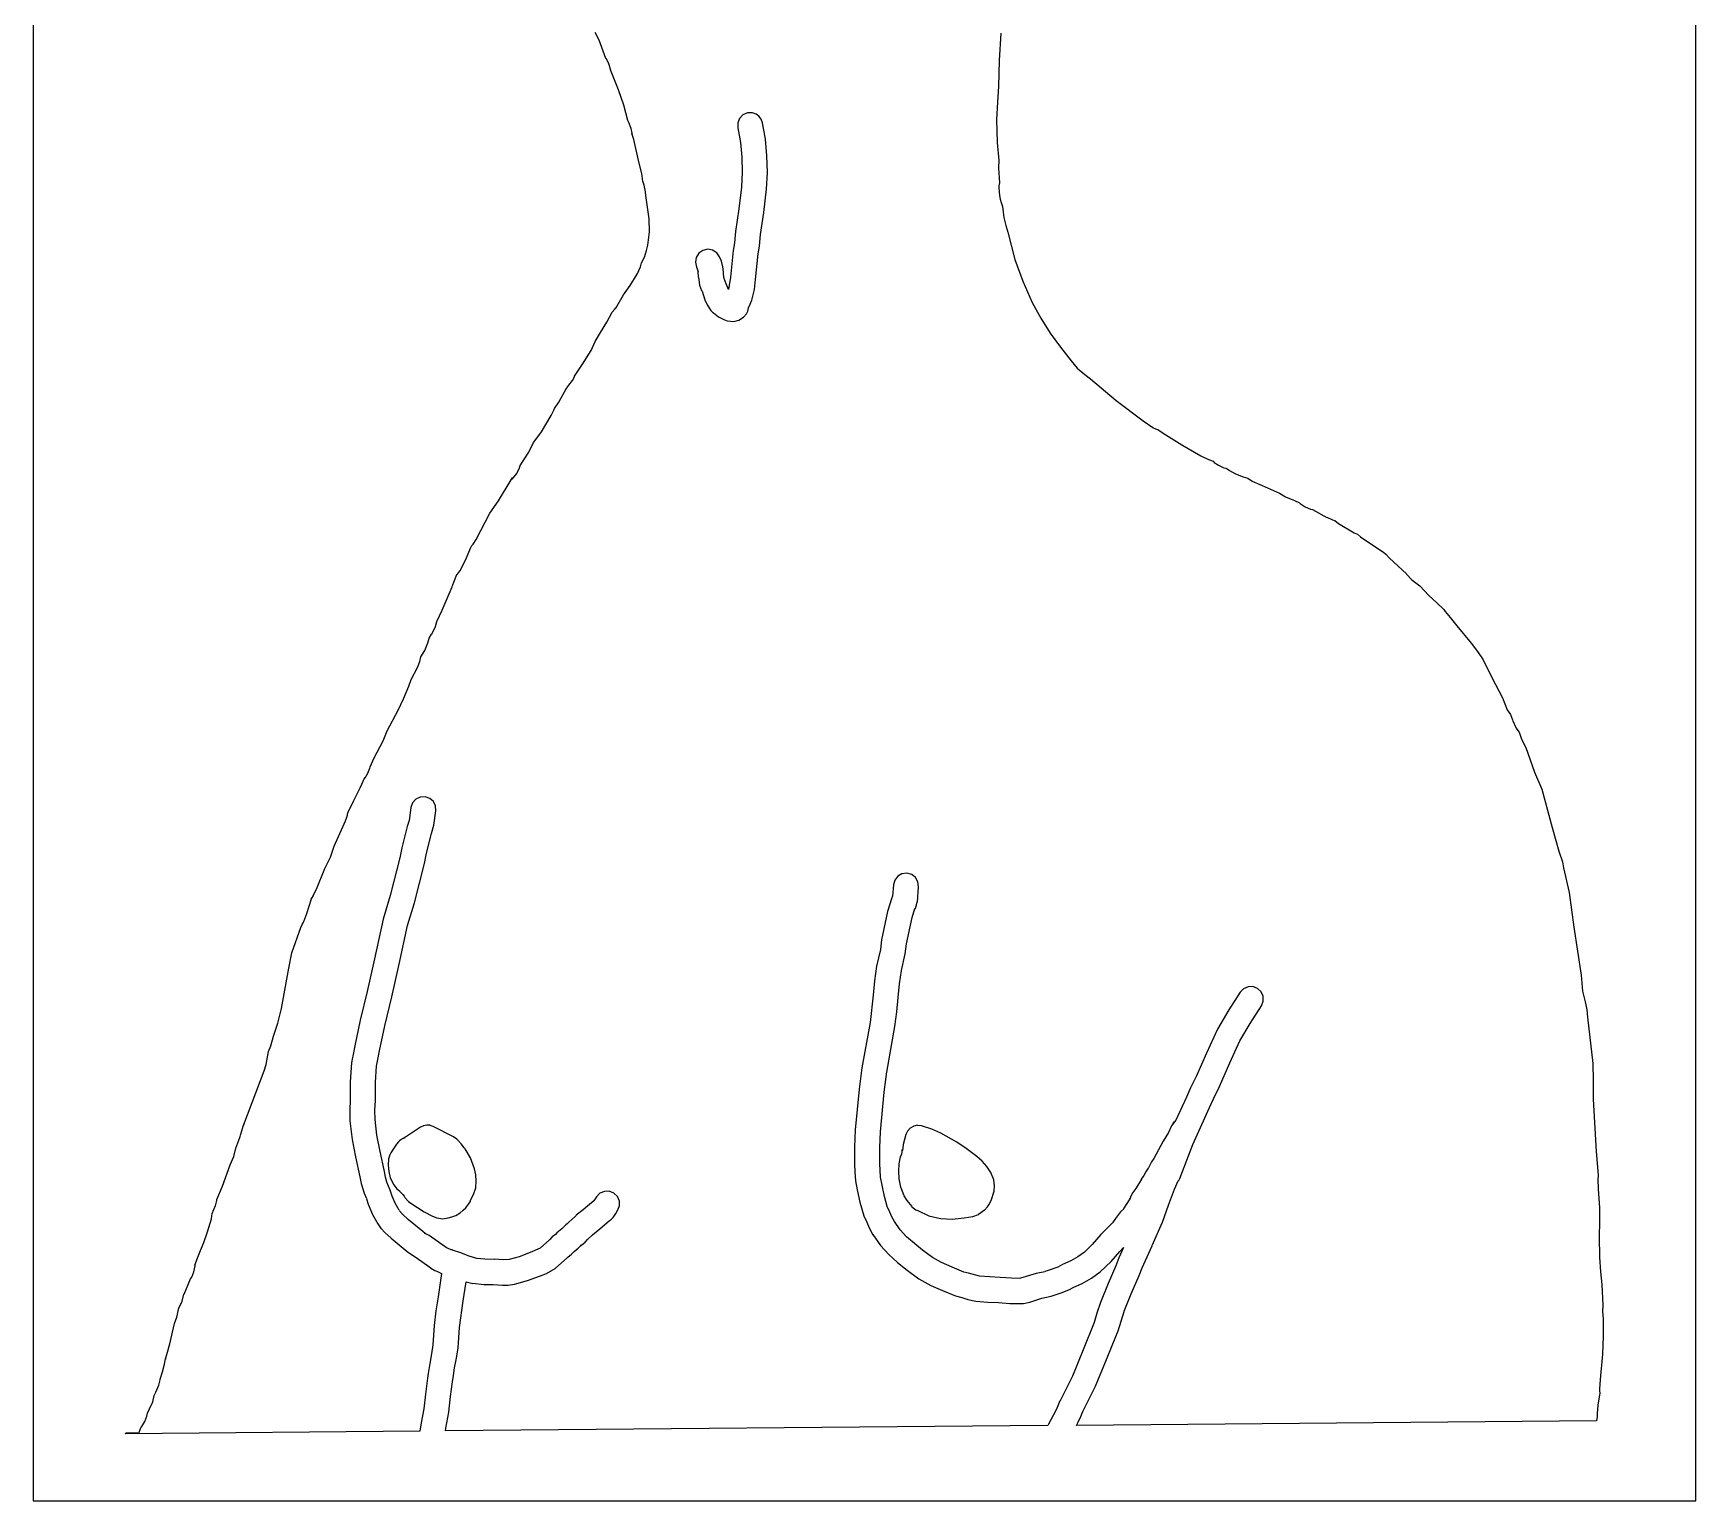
# Model space of a CAD drawing. Extents: x -1 to 318, y 295 to 2998.
# Drawn here: x 2 to 318, y 1969.5 to 2248.4 of the extents above; entities that cross this region are included whole.
import ezdxf

# ---------------------------------------------------------------- set-up
doc = ezdxf.new("R2010")
doc.units = 0

msp = doc.modelspace()

# ---------------------------------------------------------------- linework, layer by layer
at = {"layer": 'Layer 1'}
for p, q in [((1.99988, 2525.49), (1.99988, 1969.49)), ((317.999, 2056.98), (317.999, 2455.49)), ((109.55, 2247.06), (108.788001, 2248.54166)), ((110.823, 2243.6), (109.55036, 2247.06075)), ((185.901, 2248.39), (185.580855, 2243.24121)), ((110.82, 2243.67), (110.822646, 2243.603854)), ((110.942, 2243.53), (110.820292, 2243.670229)), ((111.426, 2242.57), (110.941813, 2243.525145)), ((111.738, 2241.55), (111.425792, 2242.57394)), ((111.704, 2241.42), (111.746333, 2241.369729)), ((113.268, 2237.65), (111.70431, 2241.42031)), ((111.746, 2241.37), (111.738063, 2241.555208)), ((185.581, 2243.24), (185.477813, 2238.24996)), ((114.228, 2234.72), (113.267564, 2237.64629)), ((185.478, 2238.25), (185.279563, 2235.30784)), ((115.006, 2231.82), (114.228126, 2234.71454)), ((185.279, 2235.31), (185.114959, 2232.02123)), ((115.212, 2231.44), (115.005625, 2231.821)), ((115.625, 2230.29), (115.212251, 2231.44358)), ((135.913, 2231.34), (135.923583, 2230.387501)), ((136.257, 2232.2), (135.913042, 2231.345397)), ((136.895, 2232.86), (136.257355, 2232.198542)), ((137.771, 2233.24), (136.89523, 2232.859)), ((138.236, 2233.29), (137.770334, 2233.237083)), ((138.236, 2233.29), (138.236, 2233.29)), ((138.707, 2233.25), (138.236042, 2233.292333)), ((139.379, 2233.02), (138.706959, 2233.250187)), ((138.707, 2233.25), (138.707, 2233.25)), ((139.943, 2232.61), (139.379438, 2233.017458)), ((140.369, 2232.06), (139.943021, 2232.612978)), ((140.618, 2231.39), (140.369292, 2232.056749)), ((141.163, 2228.26), (140.617959, 2231.39531)), ((185.115, 2232.02), (185.212896, 2227.6438)), ((115.837, 2229.39), (115.625334, 2230.294874)), ((116.167, 2228.22), (115.793938, 2229.31802)), ((115.794, 2229.31), (115.833687, 2229.238563)), ((115.834, 2229.24), (115.836646, 2229.382875)), ((117.112, 2223.96), (116.167439, 2228.21185)), ((135.924, 2230.39), (136.405541, 2227.61982)), ((141.467, 2225.1), (141.16273, 2228.25912)), ((136.405, 2227.62), (136.674875, 2224.81542)), ((136.675, 2224.81), (136.7385, 2221.9869)), ((141.538, 2221.93), (141.466563, 2225.09706)), ((185.213, 2227.65), (185.525208, 2224.18925)), ((117.697, 2221.74), (117.112272, 2223.95985)), ((117.89, 2220.24), (117.696854, 2221.74019)), ((136.739, 2221.99), (136.606708, 2219.16161)), ((141.39, 2218.77), (141.538166, 2221.92912)), ((185.48, 2222.9), (185.477354, 2222.725375)), ((185.478, 2222.73), (185.679083, 2219.99157)), ((185.525, 2224.19), (185.480021, 2222.90413)), ((118.136, 2219.5), (117.889938, 2220.24877)), ((118.382, 2218.23), (118.135938, 2219.49471)), ((136.606, 2219.16), (136.090063, 2215.05103)), ((140.845, 2214.34), (141.390041, 2218.77177)), ((185.538, 2219.01), (185.672937, 2217.5495)), ((185.549, 2219.39), (185.538417, 2219.011646)), ((185.679, 2219.99), (185.549354, 2219.392042)), ((118.43, 2217.54), (118.382375, 2218.230562)), ((119.081, 2213.12), (118.430126, 2217.53854)), ((185.673, 2217.55), (185.815875, 2216.862084)), ((185.816, 2216.86), (185.982687, 2216.248813)), ((185.983, 2216.25), (186.147041, 2215.630876)), ((186.147, 2215.63), (186.202562, 2215.442146)), ((186.203, 2215.44), (186.359104, 2214.36844)), ((119.144, 2210.66), (119.0805, 2213.12062)), ((136.091, 2215.05), (135.479813, 2210.71348)), ((140.244, 2210.16), (140.844603, 2214.34306)), ((186.359, 2214.37), (186.467479, 2213.35665)), ((186.467, 2213.36), (186.832125, 2211.85717)), ((118.811, 2208.13), (119.144375, 2210.66206)), ((135.479, 2210.72), (135.275271, 2208.54777)), ((140.038, 2207.95), (140.244375, 2210.15398)), ((186.832, 2211.86), (187.244749, 2210.56354)), ((187.245, 2210.56), (187.848249, 2208.11525)), ((117.594, 2204.75), (118.154916, 2205.81098)), ((118.154, 2205.81), (118.564104, 2207.07735)), ((118.565, 2207.08), (118.811062, 2208.13304)), ((128.031, 2205.8), (127.869604, 2204.895126)), ((128.518, 2206.58), (128.031167, 2205.79948)), ((129.296, 2207.13), (128.518126, 2206.579667)), ((130.227, 2207.34), (129.295668, 2207.130979)), ((131.132, 2207.17), (130.227126, 2207.331396)), ((131.913, 2206.68), (131.13248, 2207.169479)), ((132.463, 2205.91), (131.912667, 2206.685228)), ((132.804, 2205.08), (132.462688, 2205.908145)), ((135.027, 2207.08), (134.516355, 2202.01588)), ((135.276, 2208.54), (135.027292, 2207.0795)), ((139.297, 2201.59), (139.786479, 2206.46626)), ((139.787, 2206.46), (140.038354, 2207.94696)), ((187.848, 2208.12), (188.599416, 2205.41861)), ((115.461, 2200.48), (116.79714, 2202.59137)), ((116.797, 2202.59), (117.397603, 2204.01346)), ((117.398, 2204.02), (117.593791, 2204.750249)), ((127.87, 2204.89), (128.079021, 2203.958668)), ((128.079, 2203.96), (128.393854, 2203.081584)), ((128.349, 2203.01), (128.407208, 2202.136876)), ((128.365, 2203.14), (128.349125, 2203.002417)), ((128.394, 2203.08), (128.364896, 2203.1435)), ((133.103, 2204), (132.804021, 2205.07685)), ((133.217, 2203.04), (133.103229, 2204.000436)), ((133.188, 2202.68), (133.217104, 2203.042479)), ((133.289, 2202.11), (133.188458, 2202.678853)), ((188.6, 2205.41), (190.11077, 2201.27192)), ((114.202, 2198.67), (115.46142, 2200.47975)), ((128.407, 2202.13), (128.494312, 2201.582313)), ((128.494, 2201.59), (128.639521, 2200.53167)), ((128.64, 2200.53), (129.00777, 2199.51929)), ((129.008, 2199.52), (129.135, 2199.369188)), ((129.135, 2199.37), (129.624479, 2197.75075)), ((133.334, 2201.75), (133.289021, 2202.112479)), ((133.725, 2200.77), (133.333417, 2201.754249)), ((134.141, 2199.69), (133.725605, 2200.76156)), ((134.516, 2202.02), (134.140292, 2199.69432)), ((138.572, 2197.66), (139.064124, 2199.69729)), ((139.064, 2199.69), (139.296833, 2201.58441)), ((190.11, 2201.28), (191.89858, 2197.23188)), ((112.717, 2196.17), (114.20131, 2198.67031)), ((129.624, 2197.75), (130.084374, 2196.74988)), ((130.085, 2196.75), (130.815249, 2195.68902)), ((137.824, 2195.55), (137.980104, 2196.214103)), ((137.98, 2196.21), (138.239291, 2196.89527)), ((138.239, 2196.9), (138.572375, 2197.656707)), ((191.899, 2197.23), (193.49708, 2194.24286)), ((109.81, 2191.53), (111.04031, 2193.50379)), ((111.04, 2193.5), (112.04806, 2195.37325)), ((112.048, 2195.37), (112.521604, 2195.922978)), ((112.521, 2195.93), (112.716791, 2196.176062)), ((130.815, 2195.69), (131.127208, 2195.3725)), ((131.127, 2195.37), (131.277812, 2195.245646)), ((131.278, 2195.24), (131.590208, 2194.988646)), ((131.59, 2194.99), (132.27527, 2194.487292)), ((132.275, 2194.49), (132.880895, 2194.161917)), ((132.881, 2194.16), (133.24877, 2193.977438)), ((133.249, 2193.98), (133.90252, 2193.741875)), ((133.902, 2193.74), (135.18523, 2193.610354)), ((135.186, 2193.61), (136.122624, 2193.845479)), ((136.122, 2193.85), (137.016291, 2194.416208)), ((137.017, 2194.41), (137.564687, 2195.047645)), ((137.564, 2195.05), (137.823291, 2195.550062)), ((193.497, 2194.24), (195.28558, 2191.40896)), ((108.807, 2189.81), (109.80977, 2191.52714)), ((195.286, 2191.41), (197.23598, 2188.71125)), ((106.407, 2185.49), (108.07123, 2188.11731)), ((108.071, 2188.11), (108.806541, 2189.80598)), ((197.236, 2188.71), (199.31298, 2186.13296)), ((104.899, 2183.22), (106.40712, 2185.48483)), ((199.313, 2186.13), (200.45335, 2184.74888)), ((200.453, 2184.75), (200.453, 2184.75)), ((200.453, 2184.75), (201.90556, 2183.52233)), ((101.906, 2178.25), (103.37444, 2180.93287)), ((103.34, 2180.86), (103.43525, 2180.989646)), ((103.375, 2180.93), (103.340604, 2180.855917)), ((103.436, 2180.99), (103.798479, 2181.492708)), ((103.798, 2181.49), (104.493853, 2182.423978)), ((104.494, 2182.42), (104.877645, 2183.10527)), ((104.878, 2183.11), (104.899167, 2183.223771)), ((201.906, 2183.52), (202.96962, 2182.723605)), ((202.969, 2182.73), (207.82145, 2178.60515)), ((101.052, 2177.08), (101.906603, 2178.24946)), ((207.822, 2178.6), (212.97079, 2174.73444)), ((98.6018, 2172.67), (100.42213, 2175.74181)), ((100.422, 2175.74), (100.858562, 2176.613124)), ((100.859, 2176.61), (100.930437, 2176.771396)), ((100.93, 2176.77), (101.051708, 2177.07427)), ((212.97, 2174.74), (214.8115, 2173.48588)), ((97.0804, 2170.63), (97.691587, 2171.405228)), ((97.6916, 2171.41), (98.601766, 2172.66942)), ((214.812, 2173.48), (214.933708, 2173.403271)), ((214.934, 2173.4), (214.963104, 2173.344438)), ((214.963, 2173.35), (215.497458, 2173.156854)), ((215.497, 2173.16), (215.756291, 2173.104438)), ((215.756, 2173.1), (216.79846, 2172.367105)), ((216.799, 2172.37), (220.29414, 2170.16602)), ((94.5537, 2166.21), (96.19411, 2168.78175)), ((96.1941, 2168.78), (97.080453, 2170.63208)), ((220.294, 2170.16), (223.89762, 2168.0645)), ((223.898, 2168.07), (225.37437, 2167.379438)), ((93.1037, 2163.73), (93.921261, 2164.73806)), ((93.9213, 2164.73), (94.44782, 2165.80421)), ((94.4478, 2165.81), (94.553633, 2166.20952)), ((225.374, 2167.38), (226.241832, 2167.070438)), ((226.242, 2167.07), (226.461604, 2166.823938)), ((226.462, 2166.82), (227.276916, 2166.282897)), ((227.276, 2166.29), (228.32639, 2165.821688)), ((228.327, 2165.82), (228.678895, 2165.745917)), ((228.679, 2165.74), (228.95152, 2165.623583)), ((228.951, 2165.63), (229.400791, 2165.264875)), ((229.401, 2165.26), (230.49637, 2164.659397)), ((230.496, 2164.66), (231.9856, 2164.06998)), ((90.4447, 2159.55), (92.84711, 2163.50816)), ((92.8471, 2163.5), (93.090516, 2163.878354)), ((93.0905, 2163.88), (92.966146, 2163.676271)), ((92.9662, 2163.68), (93.103783, 2163.727625)), ((231.986, 2164.07), (232.83002, 2163.834521)), ((232.83, 2163.83), (233.689895, 2163.263792)), ((233.69, 2163.27), (236.56866, 2161.98677)), ((236.569, 2161.99), (238.90262, 2160.98988)), ((88.8122, 2157.17), (90.44468, 2159.54331)), ((238.902, 2160.99), (238.902, 2160.99)), ((238.902, 2160.99), (240.02383, 2160.296793)), ((240.024, 2160.3), (241.71469, 2159.575043)), ((241.715, 2159.57), (242.707186, 2159.165188)), ((242.707, 2159.17), (242.828708, 2159.000667)), ((242.829, 2159), (243.76827, 2158.372938)), ((243.768, 2158.37), (244.77342, 2157.933438)), ((86.1875, 2152.16), (88.81216, 2157.17385)), ((244.773, 2157.93), (245.130187, 2157.847979)), ((245.13, 2157.85), (247.84727, 2156.38686)), ((247.848, 2156.39), (248.93279, 2155.905813)), ((248.933, 2155.91), (249.388083, 2155.790938)), ((249.388, 2155.79), (250.107666, 2155.229084)), ((250.107, 2155.23), (253.09943, 2153.45994)), ((85.624, 2151.29), (86.187562, 2152.157832)), ((253.1, 2153.46), (253.692666, 2153.168959)), ((253.692, 2153.16), (254.271437, 2152.689042)), ((254.272, 2152.69), (256.61091, 2151.11573)), ((84.3434, 2148.67), (85.131857, 2150.54854)), ((85.1319, 2150.55), (85.370025, 2151.015666)), ((85.37, 2151.02), (85.624, 2151.295166)), ((256.611, 2151.12), (258.62977, 2149.74681)), ((258.63, 2149.75), (259.082437, 2149.361063)), ((259.082, 2149.36), (259.79902, 2148.608584)), ((82.658, 2145.59), (83.197749, 2146.367874)), ((83.1978, 2146.37), (84.34344, 2148.66923)), ((259.799, 2148.61), (263.02162, 2145.62815)), ((79.7158, 2138.77), (81.59963, 2143.21235)), ((81.5997, 2143.22), (82.533678, 2145.506)), ((82.5337, 2145.5), (82.658054, 2145.592604)), ((263.022, 2145.62), (264.04329, 2144.53256)), ((264.043, 2144.54), (265.52466, 2143.37054)), ((265.525, 2143.37), (267.27654, 2141.50998)), ((267.276, 2141.51), (268.81587, 2140.13152)), ((268.816, 2140.13), (270.03308, 2138.96583)), ((78.4326, 2135.63), (78.71835, 2136.603665)), ((78.7184, 2136.6), (79.715878, 2138.77487)), ((270.033, 2138.96), (270.088562, 2138.883271)), ((270.089, 2138.89), (270.395916, 2138.514292)), ((270.396, 2138.51), (271.316749, 2137.37229)), ((271.316, 2137.37), (272.61246, 2135.7534)), ((76.988, 2132.56), (77.27375, 2133.425186)), ((77.2737, 2133.42), (77.728783, 2134.184645)), ((77.7288, 2134.19), (78.432591, 2135.62669)), ((272.613, 2135.76), (275.30645, 2132.50034)), ((75.4666, 2128.96), (75.68885, 2129.893978)), ((75.6889, 2129.89), (76.408566, 2131.08327)), ((76.4086, 2131.09), (76.988037, 2132.56108)), ((275.306, 2132.5), (276.52308, 2130.90721)), ((276.523, 2130.9), (277.58927, 2129.29134)), ((73.8236, 2125.6), (75.04597, 2127.86218)), ((75.046, 2127.86), (75.466687, 2128.96067)), ((277.59, 2129.3), (279.26216, 2125.9689)), ((72.3604, 2121.92), (73.40021, 2124.33035)), ((73.4002, 2124.33), (73.823533, 2125.59735)), ((279.262, 2125.97), (281.26754, 2122.07269)), ((71.3418, 2119.77), (72.36044, 2121.92106)), ((281.267, 2122.07), (282.182457, 2119.80517)), ((69.2992, 2115.79), (71.34178, 2119.77197)), ((282.183, 2119.8), (282.767728, 2118.895126)), ((282.767, 2118.9), (283.150645, 2117.87342)), ((283.151, 2117.87), (283.891832, 2116.31425)), ((68.5346, 2113.93), (69.299245, 2115.79002)), ((283.892, 2116.32), (284.352374, 2115.600334)), ((284.352, 2115.6), (284.444604, 2115.533854)), ((284.445, 2115.53), (284.90802, 2114.22296)), ((284.908, 2114.22), (285.709686, 2112.65631)), ((66.7989, 2110.68), (68.53456, 2113.92908)), ((285.71, 2112.66), (287.35306, 2107.93455)), ((65.0738, 2106.88), (65.618841, 2107.774291)), ((65.6189, 2107.78), (65.991962, 2108.713978)), ((65.9919, 2108.71), (66.026296, 2108.956062)), ((66.0263, 2108.96), (66.798882, 2110.68244)), ((287.353, 2107.93), (288.72354, 2104.72855)), ((62.9175, 2102.55), (64.13723, 2104.95241)), ((64.1372, 2104.95), (65.026199, 2106.95025)), ((65.0262, 2106.95), (64.973283, 2106.801834)), ((64.9733, 2106.8), (65.073842, 2106.876729)), ((288.723, 2104.73), (290.70473, 2097.4619)), ((61.875, 2100.37), (62.91746, 2102.55016)), ((74.0908, 2102.15), (73.7733, 2101.250418)), ((74.7046, 2102.83), (74.090767, 2102.147376)), ((75.5328, 2103.23), (74.704655, 2102.825188)), ((76.4853, 2103.29), (75.532801, 2103.234438)), ((77.3822, 2102.98), (76.485264, 2103.2975)), ((76.4853, 2103.3), (76.4853, 2103.29)), ((78.0675, 2102.36), (77.38223, 2102.976478)), ((78.4697, 2101.54), (78.067534, 2102.365499)), ((78.5252, 2100.59), (78.469638, 2101.542499)), ((60.8564, 2097.54), (61.369699, 2098.72798)), ((61.3697, 2098.73), (61.628991, 2099.396749)), ((61.6289, 2099.4), (61.710921, 2099.804812)), ((61.711, 2099.8), (61.737458, 2100.027541)), ((61.7374, 2100.03), (61.874983, 2100.368666)), ((73.4293, 2098.8), (73.069467, 2097.6279)), ((73.7733, 2101.25), (73.429342, 2098.79996)), ((78.1416, 2097.88), (78.525245, 2100.58404)), ((59.2186, 2093.91), (60.85637, 2097.54802)), ((73.0695, 2097.63), (72.0535, 2093.5713)), ((76.7446, 2092.56), (77.68387, 2096.31443)), ((77.6838, 2096.31), (78.141529, 2097.87898)), ((290.705, 2097.46), (291.99087, 2092.91711)), ((58.5042, 2091.8), (59.218574, 2093.90079)), ((72.0535, 2093.57), (71.691021, 2091.65971)), ((76.3795, 2090.62), (76.744625, 2092.5541)), ((291.991, 2092.92), (292.700082, 2090.93563)), ((55.8452, 2085.7), (57.41153, 2089.67404)), ((57.4115, 2089.67), (58.50423, 2091.80254)), ((71.691, 2091.66), (69.87067, 2084.49774)), ((74.4745, 2083.14), (76.3795, 2090.62241)), ((168.97, 2088.5), (168.051897, 2088.756646)), ((292.7, 2090.94), (292.885208, 2089.76525)), ((292.885, 2089.76), (293.96714, 2085.0663)), ((55.2366, 2084.54), (55.845133, 2085.69887)), ((165.48, 2086.54), (165.326542, 2084.37836)), ((165.737, 2087.46), (165.480354, 2086.541897)), ((166.309, 2088.18), (165.737501, 2087.457688)), ((167.108, 2088.64), (166.308959, 2088.182271)), ((168.052, 2088.75), (167.107439, 2088.633583)), ((169.693, 2087.93), (168.970688, 2088.498853)), ((170.148, 2087.13), (169.692917, 2087.929041)), ((170.042, 2083.26), (170.266896, 2086.18629)), ((170.267, 2086.18), (170.147938, 2087.127207)), ((54.0037, 2081.12), (54.876824, 2083.88754)), ((54.845, 2083.81), (54.945542, 2084.011083)), ((54.8768, 2083.89), (54.84505, 2083.805333)), ((54.9456, 2084.01), (55.236641, 2084.541812)), ((69.8707, 2084.49), (68.50281, 2080.00003)), ((73.1568, 2078.84), (74.47442, 2083.14477)), ((165.134, 2083.88), (164.38523, 2081.45113)), ((165.327, 2084.38), (165.133854, 2083.88523)), ((169.671, 2082.03), (170.041416, 2083.25502)), ((293.967, 2085.07), (294.855999, 2078.48188)), ((53.0882, 2079.01), (53.31045, 2079.3275)), ((53.3105, 2079.33), (53.426917, 2079.565479)), ((53.4269, 2079.57), (54.003691, 2081.12839)), ((68.5028, 2080), (66.87032, 2072.46997)), ((164.385, 2081.45), (163.23406, 2076.11072)), ((167.97, 2075.34), (169.04421, 2080.30622)), ((169.044, 2080.31), (169.567874, 2082.0536)), ((169.568, 2082.05), (169.546833, 2081.893896)), ((169.547, 2081.89), (169.671354, 2082.027583)), ((51.1329, 2073.62), (52.8474, 2078.40895)), ((52.8474, 2078.41), (53.088171, 2079.010603)), ((71.564, 2071.48), (73.15679, 2078.8407)), ((163.234, 2076.12), (163.009104, 2074.2785)), ((294.856, 2078.48), (296.2186, 2069.38099)), ((50.6011, 2070.71), (51.132912, 2073.61777)), ((163.009, 2074.27), (162.284043, 2071.09765)), ((167.007, 2070.25), (167.739895, 2073.45939)), ((167.74, 2073.46), (167.970187, 2075.34383)), ((49.2015, 2063.07), (50.60114, 2070.71909)), ((66.8703, 2072.47), (65.48918, 2066.27611)), ((70.1723, 2065.24), (71.56401, 2071.48151)), ((162.284, 2071.1), (161.879188, 2068.2769)), ((166.66, 2067.75), (167.006604, 2070.24766)), ((161.879, 2068.28), (161.617063, 2065.54686)), ((166.417, 2065.13), (166.660416, 2067.74673)), ((232.042, 2066.81), (231.393772, 2066.135313)), ((232.899, 2067.19), (232.041751, 2066.811646)), ((233.835, 2067.21), (232.898376, 2067.188833)), ((234.706, 2066.87), (233.835522, 2067.211312)), ((235.394, 2066.21), (234.706084, 2066.868812)), ((296.219, 2069.38), (296.502104, 2066.35582)), ((65.4892, 2066.28), (64.13454, 2060.8534)), ((68.8018, 2059.74), (70.17234, 2065.23803)), ((161.618, 2065.55), (161.054438, 2060.40121)), ((166.166, 2062.41), (166.417354, 2065.13256)), ((231.393, 2066.14), (229.24988, 2062.7745)), ((233.314, 2060.21), (235.44125, 2063.55168)), ((235.762, 2065.37), (235.39423, 2066.21402)), ((235.441, 2063.56), (235.784958, 2064.448999)), ((235.785, 2064.44), (235.761188, 2065.360749)), ((296.502, 2066.36), (296.951791, 2064.33594)), ((296.952, 2064.33), (297.322416, 2062.86686)), ((48.4898, 2060.27), (49.201528, 2063.06929)), ((64.1345, 2060.85), (63.139668, 2055.94199)), ((161.054, 2060.4), (159.50619, 2051.76137)), ((165.787, 2059.6), (166.165354, 2062.41252)), ((229.25, 2062.77), (227.091, 2059.11346)), ((297.322, 2062.87), (297.443708, 2061.37511)), ((297.444, 2061.38), (298.438832, 2052.60907)), ((47.1615, 2055.94), (47.664208, 2057.78944)), ((47.6643, 2057.79), (48.489799, 2060.26385)), ((67.8414, 2054.99), (68.801836, 2059.73397)), ((164.242, 2050.97), (165.78716, 2059.59276)), ((227.091, 2059.11), (224.99286, 2054.55653)), ((231.335, 2056.87), (233.31408, 2060.21168)), ((46.471, 2053.45), (46.709125, 2054.88404)), ((46.7091, 2054.89), (47.161537, 2055.94569)), ((62.8011, 2054.31), (62.6106, 2053.38396)), ((63.1397, 2055.95), (62.801034, 2054.30959)), ((67.5027, 2053.35), (67.841366, 2054.99571)), ((224.993, 2054.56), (223.13298, 2050.24465)), ((229.43, 2052.7), (231.335, 2056.87247)), ((317.999, 2052.98), (317.999, 2056.98)), ((42.0101, 2041), (45.90741, 2051.1944)), ((45.9074, 2051.2), (46.27517, 2052.42237)), ((46.2752, 2052.42), (46.470991, 2053.45187)), ((62.4994, 2052.81), (62.242754, 2049.0688)), ((62.5232, 2052.97), (62.499388, 2052.808604)), ((62.5232, 2052.95), (62.5232, 2052.97)), ((62.5312, 2052.99), (62.523263, 2052.955604)), ((62.5497, 2053.08), (62.531179, 2052.987396)), ((62.6106, 2053.38), (62.549746, 2053.078375)), ((67.0529, 2048.99), (67.248691, 2052.11473)), ((67.2487, 2052.11), (67.251346, 2052.125875)), ((67.2513, 2052.13), (67.312154, 2052.426333)), ((67.3122, 2052.42), (67.5027, 2053.343395)), ((159.506, 2051.76), (158.992709, 2047.73569)), ((163.755, 2047.15), (164.241833, 2050.97852)), ((227.475, 2048.19), (229.43027, 2052.69585)), ((298.439, 2052.6), (298.505146, 2049.37738)), ((317.999, 1969.49), (317.999, 2052.98)), ((62.2428, 2049.07), (62.226925, 2045.63571)), ((67.0264, 2045.54), (67.052858, 2048.98487)), ((158.993, 2047.73), (158.231001, 2039.96184)), ((221.979, 2047.96), (221.214355, 2046.2164)), ((223.133, 2050.24), (221.97942, 2047.954)), ((226.311, 2045.89), (227.47517, 2048.18923)), ((298.505, 2049.38), (298.523521, 2045.78696)), ((62.2269, 2045.64), (62.158108, 2043.75352)), ((66.955, 2043.7), (67.026437, 2045.53885)), ((163.017, 2039.61), (163.755187, 2047.14268)), ((221.215, 2046.21), (219.20682, 2041.84703)), ((225.575, 2044.21), (226.310541, 2045.89804)), ((298.523, 2045.79), (299.070687, 2035.87343)), ((62.1581, 2043.75), (62.181912, 2041.72065)), ((62.1819, 2041.72), (62.589358, 2038.15607)), ((66.9788, 2041.93), (66.954988, 2043.70271)), ((67.3228, 2038.99), (66.978842, 2041.93216)), ((218.831, 2041.47), (218.341521, 2040.734459)), ((219.207, 2041.85), (218.661959, 2041.207063)), ((218.662, 2041.21), (218.831333, 2041.474583)), ((222.382, 2037.17), (225.57552, 2044.21055)), ((40.4993, 2036.49), (41.253362, 2038.522)), ((41.2534, 2038.52), (41.311608, 2038.694625)), ((41.3063, 2038.69), (41.390967, 2038.970458)), ((41.3116, 2038.7), (41.306308, 2038.692063)), ((41.391, 2038.97), (41.645, 2039.808728)), ((41.645, 2039.81), (41.904291, 2040.661957)), ((41.9043, 2040.66), (42.020717, 2041.02777)), ((42.0445, 2041.1), (42.010104, 2041.002104)), ((42.0207, 2041.03), (42.044512, 2041.106729)), ((67.9498, 2035.87), (67.322738, 2038.98943)), ((72.2625, 2038.31), (71.884146, 2038.082459)), ((72.6171, 2038.51), (72.262559, 2038.303625)), ((72.5853, 2038.48), (72.688487, 2038.548792)), ((75.6201, 2040.49), (72.58533, 2038.48182)), ((72.6885, 2038.55), (72.617063, 2038.512958)), ((76.189, 2040.77), (75.620147, 2040.492188)), ((76.8107, 2040.88), (76.18893, 2040.763583)), ((76.8107, 2040.88), (76.8107, 2040.88)), ((77.4431, 2040.84), (76.810747, 2040.887625)), ((78.0384, 2040.62), (77.443088, 2040.831666)), ((81.8563, 2038.66), (78.03837, 2040.62321)), ((82.4913, 2038.22), (81.856301, 2038.664499)), ((82.74, 2037.93), (82.491292, 2038.218395)), ((158.231, 2039.97), (158.090771, 2036.7024)), ((162.89, 2036.62), (163.017, 2039.60979)), ((167.885, 2039.07), (167.337313, 2037.18617)), ((168.2, 2039.76), (167.885146, 2039.066793)), ((168.7, 2040.31), (168.199938, 2039.759667)), ((169.346, 2040.68), (168.700417, 2040.31223)), ((170.092, 2040.84), (169.345876, 2040.683896)), ((170.838, 2040.75), (170.091876, 2040.834667)), ((170.092, 2040.84), (170.092, 2040.84)), ((172.799, 2040.11), (170.83844, 2040.750291)), ((174.495, 2039.36), (172.79902, 2040.106124)), ((177.522, 2037.62), (174.49517, 2039.36625)), ((217.754, 2039.5), (216.780335, 2037.84106)), ((218.341, 2040.74), (217.753626, 2039.49911)), ((40.1104, 2034.94), (40.499337, 2036.48781)), ((62.5894, 2038.16), (63.256149, 2034.858)), ((68.7515, 2032.05), (67.949814, 2035.87322)), ((69.7649, 2035.22), (69.553234, 2034.460647)), ((69.9792, 2035.59), (69.764888, 2035.216938)), ((70.3946, 2036.28), (69.979205, 2035.586793)), ((71.0349, 2037.25), (70.394609, 2036.281626)), ((71.4026, 2037.72), (71.03483, 2037.246396)), ((71.617, 2037.89), (71.402688, 2037.728604)), ((71.8842, 2038.08), (71.616971, 2037.886854)), ((83.3089, 2037.31), (82.740047, 2037.93177)), ((83.7798, 2036.76), (83.308842, 2037.310333)), ((83.9333, 2036.57), (83.779842, 2036.757854)), ((83.9306, 2036.58), (83.933246, 2036.564125)), ((84.0709, 2036.39), (83.930671, 2036.5805)), ((85.108, 2034.63), (84.07083, 2036.39212)), ((158.091, 2036.7), (158.112167, 2033.47209)), ((162.909, 2033.59), (162.890479, 2036.62212)), ((167.002, 2035.28), (166.761229, 2034.832855)), ((167.049, 2035.4), (167.001375, 2035.280938)), ((167.168, 2036.13), (167.048938, 2035.405043)), ((167.174, 2036.24), (167.168708, 2036.123583)), ((167.19, 2036.01), (167.174125, 2036.237541)), ((167.224, 2036.08), (167.189604, 2036.013854)), ((167.272, 2036.49), (167.224375, 2036.079896)), ((167.338, 2037.18), (167.271854, 2036.486793)), ((179.353, 2036.44), (177.52209, 2037.62269)), ((181.366, 2034.94), (179.35252, 2036.44019)), ((216.78, 2037.84), (215.00465, 2034.55388)), ((220.442, 2032.05), (222.38139, 2037.16704)), ((299.071, 2035.87), (299.475812, 2031.35357)), ((37.9594, 2029.29), (39.42519, 2033.33283)), ((39.4251, 2033.34), (40.11037, 2034.94337)), ((63.2561, 2034.86), (64.047203, 2031.07646)), ((68.9473, 2030.99), (68.751509, 2032.05098)), ((69.5532, 2034.46), (69.45795, 2033.27467)), ((69.458, 2033.27), (69.561187, 2032.07673)), ((69.5611, 2032.08), (69.84685, 2030.83381)), ((85.8515, 2032.56), (85.108022, 2034.63168)), ((86.1002, 2031.42), (85.851492, 2032.55506)), ((158.112, 2033.47), (158.149042, 2032.01479)), ((158.149, 2032.01), (158.294521, 2030.31402)), ((163.044, 2031.01), (162.909063, 2033.58704)), ((166.515, 2033.53), (166.464729, 2032.14359)), ((166.465, 2032.14), (166.5285, 2030.66892)), ((166.761, 2034.83), (166.514938, 2033.52561)), ((182.35, 2034.05), (181.365751, 2034.936353)), ((183.26, 2033.03), (182.349834, 2034.046)), ((184.022, 2031.85), (183.260001, 2033.03269)), ((213.553, 2032.14), (213.12173, 2031.322439)), ((213.918, 2032.68), (213.552875, 2032.140251)), ((213.986, 2032.74), (213.917208, 2032.681792)), ((214.558, 2033.91), (213.986501, 2032.7379)), ((215.005, 2034.55), (214.557855, 2033.912355)), ((219.913, 2030.73), (220.442166, 2032.04498)), ((36.8931, 2026.75), (37.95937, 2029.29793)), ((64.0472, 2031.07), (64.303846, 2029.75767)), ((64.3039, 2029.76), (64.917733, 2027.9185)), ((69.2145, 2030.06), (68.947271, 2030.983395)), ((69.8628, 2028.53), (69.214572, 2030.06458)), ((69.8469, 2030.83), (70.542753, 2029.51502)), ((70.5427, 2029.52), (71.138012, 2028.773876)), ((71.1381, 2028.77), (71.595829, 2028.40223)), ((85.7086, 2027.7), (86.110766, 2028.98058)), ((86.214, 2030.23), (86.100229, 2031.42592)), ((86.1108, 2028.98), (86.213987, 2030.22354)), ((158.294, 2030.32), (158.627375, 2028.59492)), ((163.348, 2029.47), (163.04373, 2031.01781)), ((163.779, 2027.3), (163.34773, 2029.46429)), ((166.528, 2030.67), (166.83227, 2029.11425)), ((166.832, 2029.12), (167.504041, 2027.47694)), ((184.557, 2030.46), (184.022542, 2031.84641)), ((184.718, 2029.34), (184.556604, 2030.46448)), ((184.639, 2028.3), (184.718375, 2029.33452)), ((211.547, 2028.82), (211.028417, 2028.097688)), ((212.619, 2030.61), (211.54744, 2028.81877)), ((213.121, 2031.33), (212.618292, 2030.618272)), ((218.937, 2028.69), (219.640791, 2030.26162)), ((219.641, 2030.26), (219.807687, 2030.508708)), ((219.807, 2030.51), (219.912833, 2030.734896)), ((299.399, 2030.64), (299.43075, 2028.68209)), ((299.463, 2031.15), (299.3995, 2030.631417)), ((299.481, 2031.21), (299.462479, 2031.151792)), ((299.476, 2031.36), (299.481292, 2031.217125)), ((36.0332, 2024.06), (36.670845, 2025.57341)), ((36.6708, 2025.57), (36.916862, 2026.57542)), ((36.9169, 2026.58), (36.893088, 2026.749333)), ((64.9177, 2027.92), (65.343679, 2026.904)), ((65.3437, 2026.9), (65.64797, 2025.83373)), ((65.648, 2025.84), (66.478791, 2023.87679)), ((70.1935, 2027.38), (69.862771, 2028.523)), ((70.765, 2026.04), (70.193501, 2027.38408)), ((71.5402, 2024.69), (70.764972, 2026.04466)), ((71.5958, 2028.4), (71.696342, 2028.270354)), ((71.6963, 2028.27), (72.275737, 2027.664105)), ((72.2758, 2027.67), (72.511279, 2027.360438)), ((72.5112, 2027.36), (72.632908, 2027.116584)), ((72.633, 2027.11), (73.167458, 2026.506751)), ((73.1674, 2026.51), (73.349962, 2026.372417)), ((73.35, 2026.37), (73.797145, 2026.026042)), ((73.7971, 2026.03), (76.32387, 2024.37371)), ((84.2111, 2025.15), (85.020724, 2026.32475)), ((85.0207, 2026.32), (85.158283, 2026.756562)), ((85.1583, 2026.76), (85.708633, 2027.707207)), ((108.561, 2026.5), (106.49725, 2024.75375)), ((109.042, 2027.24), (108.560459, 2026.499168)), ((109.709, 2027.92), (109.042251, 2027.240022)), ((110.556, 2028.28), (109.709334, 2027.920167)), ((111.474, 2028.3), (110.555897, 2028.281479)), ((112.36, 2027.95), (111.473647, 2028.29925)), ((113.043, 2027.29), (112.360376, 2027.956749)), ((113.403, 2026.44), (113.043167, 2027.286666)), ((113.418, 2025.52), (113.402125, 2026.440749)), ((158.628, 2028.59), (159.093666, 2026.21934)), ((159.093, 2026.22), (159.868228, 2023.66677)), ((164.335, 2025.43), (163.779376, 2027.3006)), ((167.504, 2027.47), (168.014645, 2026.541314)), ((168.015, 2026.55), (168.993957, 2025.38848)), ((183.353, 2025.33), (183.601708, 2025.740104)), ((183.602, 2025.74), (184.06502, 2026.565499)), ((184.065, 2026.56), (184.639145, 2028.30096)), ((210.319, 2026.7), (209.30565, 2025.08604)), ((210.449, 2026.95), (210.319354, 2026.698646)), ((210.37, 2026.67), (210.449375, 2026.950458)), ((210.669, 2027.52), (210.370021, 2026.670689)), ((211.028, 2028.1), (210.668167, 2027.517917)), ((216.611, 2022.42), (217.78839, 2025.67966)), ((217.788, 2025.68), (218.93629, 2028.69095)), ((299.431, 2028.68), (299.70352, 2025.251)), ((35.1124, 2020.58), (35.853232, 2023.03798)), ((35.8533, 2023.04), (36.033216, 2024.056)), ((66.4788, 2023.87), (67.48422, 2022.11052)), ((72.2096, 2023.93), (71.540205, 2024.681416)), ((73.3288, 2022.89), (72.20961, 2023.9351)), ((76.0646, 2020.67), (73.32881, 2022.8925)), ((76.3239, 2024.37), (77.90611, 2023.570959)), ((77.9061, 2023.57), (78.726307, 2023.241917)), ((78.7263, 2023.25), (79.8693, 2023.096542)), ((79.8693, 2023.09), (80.853549, 2023.238166)), ((80.8535, 2023.24), (81.578457, 2023.459604)), ((81.5785, 2023.46), (82.292874, 2023.724583)), ((82.2929, 2023.73), (83.171316, 2024.206249)), ((83.1713, 2024.2), (83.705758, 2024.734458)), ((83.7058, 2024.74), (84.211154, 2025.150104)), ((103.772, 2022.42), (103.49948, 2022.105146)), ((104.349, 2022.96), (103.772209, 2022.417605)), ((104.182, 2022.75), (104.348687, 2022.953729)), ((105.222, 2023.73), (104.18219, 2022.753689)), ((106.497, 2024.76), (105.22171, 2023.73342)), ((109.706, 2021.19), (111.55279, 2022.76691)), ((111.553, 2022.76), (111.88902, 2023.008708)), ((111.889, 2023.01), (112.187979, 2023.271937)), ((112.188, 2023.28), (112.243562, 2023.319687)), ((112.244, 2023.31), (112.720249, 2024.087874)), ((112.72, 2024.09), (113.06925, 2024.629749)), ((113.069, 2024.63), (113.41825, 2025.516353)), ((159.869, 2023.67), (160.421978, 2022.43175)), ((160.422, 2022.43), (160.890312, 2021.33198)), ((164.827, 2024.34), (164.334876, 2025.43273)), ((165.195, 2023.43), (164.82723, 2024.342811)), ((165.703, 2022.54), (165.195001, 2023.428999)), ((166.78, 2020.99), (165.70315, 2022.53516)), ((168.994, 2025.38), (169.779812, 2024.800563)), ((169.78, 2024.8), (170.110729, 2024.64125)), ((170.111, 2024.65), (172.25148, 2023.64458)), ((172.251, 2023.64), (174.45762, 2023.121417)), ((174.458, 2023.12), (176.69108, 2023.014167)), ((176.691, 2023.02), (178.92408, 2023.263416)), ((178.924, 2023.26), (180.575, 2023.514)), ((180.575, 2023.51), (181.67567, 2023.922749)), ((181.676, 2023.93), (182.82694, 2024.747561)), ((182.826, 2024.74), (183.35252, 2025.324728)), ((207.687, 2023.14), (207.107563, 2022.293334)), ((208.652, 2024.39), (207.686272, 2023.13323)), ((209.261, 2025), (208.652459, 2024.391459)), ((209.213, 2024.95), (209.260625, 2025.002917)), ((209.306, 2025.08), (209.213396, 2024.942417)), ((214.693, 2017.97), (216.61123, 2022.42029)), ((299.685, 2022.58), (299.610917, 2019.63255)), ((299.703, 2025.25), (299.684479, 2022.58036)), ((34.3399, 2018.41), (35.112482, 2020.57958)), ((67.4842, 2022.11), (68.156241, 2021.191897)), ((68.1562, 2021.2), (68.849407, 2020.461813)), ((68.8494, 2020.46), (70.06119, 2019.36992)), ((70.0612, 2019.37), (73.09597, 2016.89086)), ((76.5117, 2020.3), (76.064555, 2020.670416)), ((76.3927, 2020.35), (76.511762, 2020.297083)), ((77.2288, 2019.87), (76.392718, 2020.346249)), ((80.3006, 2017.73), (77.22879, 2019.87048)), ((100.658, 2019.63), (100.184396, 2019.159042)), ((101.248, 2020.1), (100.65798, 2019.629042)), ((101.502, 2020.38), (101.248, 2020.09425)), ((102.459, 2021.14), (101.50121, 2020.380647)), ((102.732, 2021.39), (102.45948, 2021.141292)), ((103.253, 2021.9), (102.731771, 2021.394646)), ((103.499, 2022.1), (103.252938, 2021.896271)), ((107.341, 2019.14), (108.29879, 2020.04752)), ((108.299, 2020.05), (109.70658, 2021.19035)), ((160.89, 2021.33), (161.591145, 2020.05736)), ((161.591, 2020.06), (163.03033, 2018.00154)), ((167.989, 2019.67), (166.77986, 2020.99556)), ((171.029, 2017.12), (167.98894, 2019.66793)), ((204.946, 2020.07), (203.30294, 2018.20469)), ((207.107, 2022.29), (204.94536, 2020.07544)), ((299.611, 2019.63), (299.703604, 2015.81207)), ((32.7391, 2014.28), (33.440245, 2016.12679)), ((33.4403, 2016.13), (34.339882, 2018.41864)), ((73.0298, 2016.92), (73.098592, 2016.837979)), ((73.096, 2016.89), (73.029854, 2016.924396)), ((73.0986, 2016.84), (73.678037, 2016.384917)), ((73.6781, 2016.39), (74.614724, 2015.844959)), ((80.5175, 2017.58), (80.300542, 2017.730812)), ((80.7504, 2017.51), (80.517567, 2017.581437)), ((81.4118, 2017.2), (80.750343, 2017.514854)), ((81.6579, 2017.15), (81.411838, 2017.197625)), ((81.9092, 2017.07), (81.657846, 2017.144083)), ((83.0602, 2016.66), (81.90926, 2017.072749)), ((84.8593, 2015.97), (83.06014, 2016.660562)), ((96.4295, 2016.65), (94.38957, 2015.86948)), ((98.3637, 2017.5), (96.4296, 2016.645397)), ((100.128, 2019.06), (98.36323, 2017.50425)), ((100.184, 2019.16), (100.128438, 2019.06475)), ((103.658, 2015.82), (104.253312, 2016.304187)), ((104.253, 2016.3), (104.766291, 2016.813291)), ((104.767, 2016.81), (104.796104, 2016.886729)), ((104.796, 2016.89), (105.563291, 2017.48002)), ((105.563, 2017.48), (105.981041, 2017.855708)), ((105.981, 2017.86), (106.068312, 2017.939375)), ((106.068, 2017.94), (106.218812, 2018.096104)), ((106.219, 2018.09), (106.877812, 2018.621812)), ((106.878, 2018.62), (107.34102, 2019.135937)), ((163.03, 2018), (164.60956, 2016.26698)), ((164.61, 2016.27), (166.30333, 2014.74865)), ((172.947, 2015.69), (171.02877, 2017.12139)), ((201.787, 2016.73), (200.53817, 2015.833064)), ((203.303, 2018.21), (201.78694, 2016.73363)), ((206.866, 2014.98), (208.52758, 2016.88235)), ((209.256, 2017.6), (208.369647, 2015.6315)), ((208.528, 2016.88), (209.255603, 2017.602312)), ((212.785, 2013.75), (214.69264, 2017.96481)), ((32.1121, 2012.01), (32.535433, 2013.01806)), ((32.5354, 2013.02), (32.784108, 2014.12596)), ((32.7815, 2014.32), (32.739167, 2014.275021)), ((32.7841, 2014.12), (32.781454, 2014.321083)), ((74.6147, 2015.84), (77.58597, 2013.76567)), ((77.5859, 2013.77), (77.503879, 2013.807042)), ((77.5039, 2013.8), (77.585921, 2013.707396)), ((77.5859, 2013.71), (78.313503, 2013.24698)), ((78.3136, 2013.25), (78.6946, 2013.112417)), ((78.6946, 2013.11), (79.480412, 2012.744875)), ((86.341, 2015.54), (84.85934, 2015.965979)), ((87.8227, 2015.42), (86.34104, 2015.541708)), ((89.643, 2015.37), (87.82267, 2015.422917)), ((91.339, 2015.28), (89.64302, 2015.372604)), ((92.4767, 2015.32), (91.33899, 2015.275021)), ((94.3896, 2015.87), (92.47666, 2015.322313)), ((99.5358, 2012.7), (101.20267, 2013.633978)), ((101.203, 2013.63), (103.57631, 2015.71491)), ((103.576, 2015.72), (103.658021, 2015.817896)), ((166.303, 2014.75), (168.08364, 2013.32919)), ((168.084, 2013.33), (170.34618, 2011.65519)), ((174.661, 2014.77), (172.9465, 2015.690749)), ((176.654, 2013.9), (174.66169, 2014.762541)), ((178.855, 2012.95), (176.65367, 2013.899853)), ((179.757, 2012.73), (178.854772, 2012.95225)), ((194.275, 2013.01), (192.61606, 2012.695146)), ((194.278, 2013.03), (194.275354, 2013.008833)), ((194.738, 2013.19), (194.277626, 2013.028604)), ((196.741, 2013.87), (194.73811, 2013.190022)), ((197.617, 2014.37), (196.74123, 2013.867292)), ((199.207, 2015.08), (197.61686, 2014.373563)), ((200.538, 2015.84), (199.20715, 2015.083293)), ((203.128, 2011.8), (204.779, 2012.98269)), ((204.779, 2012.98), (206.86656, 2014.97496)), ((207.793, 2014.14), (206.32192, 2010.78773)), ((208.369, 2015.63), (207.792209, 2014.13775)), ((212.227, 2012.3), (212.78527, 2013.75256)), ((299.703, 2015.81), (299.919958, 2012.99219)), ((299.92, 2013), (300.158125, 2010.56584)), ((30.6595, 2008.78), (31.89775, 2011.67189)), ((31.8978, 2011.67), (32.112112, 2012.00602)), ((79.5915, 2012.71), (78.964438, 2008.24913)), ((79.4804, 2012.74), (79.591525, 2012.705604)), ((83.6978, 2007.46), (84.25607, 2011.10595)), ((84.2561, 2011.1), (85.54727, 2010.803667)), ((85.5473, 2010.81), (87.65338, 2010.614209)), ((87.6533, 2010.61), (89.42601, 2010.570313)), ((89.426, 2010.57), (91.16431, 2010.445646)), ((91.1643, 2010.45), (92.2438, 2010.460583)), ((92.2438, 2010.46), (93.45559, 2010.621396)), ((93.4556, 2010.62), (95.97178, 2011.331728)), ((95.9718, 2011.33), (98.22869, 2012.195186)), ((98.2287, 2012.2), (99.53574, 2012.702708)), ((170.346, 2011.65), (172.63464, 2010.40646)), ((172.635, 2010.41), (174.82046, 2009.468085)), ((181.845, 2012.16), (179.75744, 2012.731499)), ((185.763, 2011.93), (181.84453, 2012.157541)), ((187.938, 2011.77), (185.76313, 2011.936687)), ((189.634, 2011.76), (187.93802, 2011.767937)), ((190.719, 2012.11), (189.63421, 2011.76075)), ((192.616, 2012.69), (190.71894, 2012.105272)), ((198.823, 2009.55), (199.81254, 2010.10827)), ((199.813, 2010.1), (201.35816, 2010.78527)), ((201.358, 2010.79), (203.12806, 2011.79806)), ((206.321, 2010.79), (204.85786, 2007.17844)), ((210.706, 2008.82), (212.22735, 2012.29927)), ((300.158, 2010.56), (300.337916, 2006.66534)), ((29.6885, 2006.11), (30.275874, 2007.40646)), ((30.2759, 2007.4), (30.635733, 2008.75996)), ((30.6357, 2008.76), (30.659512, 2008.778521)), ((78.9644, 2008.25), (78.543713, 2005.57507)), ((83.0178, 2002.44), (83.697778, 2007.46179)), ((174.82, 2009.47), (177.30179, 2008.41696)), ((177.302, 2008.41), (178.48998, 2008.097792)), ((178.49, 2008.1), (179.62506, 2007.75075)), ((179.625, 2007.75), (181.17546, 2007.406042)), ((181.175, 2007.41), (183.46893, 2007.216854)), ((183.469, 2007.22), (185.48512, 2007.145917)), ((185.486, 2007.14), (187.60531, 2006.952146)), ((187.605, 2006.95), (190.20321, 2006.987042)), ((190.203, 2006.99), (191.4095, 2007.220187)), ((191.41, 2007.22), (192.386311, 2007.526916)), ((192.386, 2007.53), (193.72214, 2008.022124)), ((193.722, 2008.02), (195.47089, 2008.358666)), ((195.471, 2008.36), (196.235645, 2008.627229)), ((195.471, 2008.36), (195.471, 2008.36)), ((196.236, 2008.63), (197.38164, 2008.981895)), ((197.381, 2008.98), (198.82298, 2009.546208)), ((204.858, 2007.18), (204.175376, 2005.12154)), ((209.364, 2005.53), (210.70544, 2008.82141)), ((300.338, 2006.67), (300.248042, 2005.47673)), ((28.8656, 2003.2), (29.288933, 2004.35358)), ((29.289, 2004.36), (29.590625, 2005.85754)), ((29.5853, 2005.89), (29.688487, 2006.104312)), ((29.5906, 2005.86), (29.585308, 2005.897042)), ((78.5437, 2005.57), (78.234138, 2002.79452)), ((204.176, 2005.12), (203.652126, 2003.37375)), ((208.184, 2001.8), (209.33229, 2005.45125)), ((209.332, 2005.45), (209.36375, 2005.532021)), ((300.248, 2005.47), (300.385583, 2004.03596)), ((300.386, 2004.04), (300.423042, 2000.74594)), ((27.9899, 1999.31), (28.86567, 2003.19937)), ((78.2342, 2002.8), (77.972263, 1999.11436)), ((82.7374, 1998.55), (83.017858, 2002.43408)), ((203.652, 2003.37), (201.53798, 1998.15507)), ((207.091, 1998.97), (208.18373, 2001.7931)), ((300.423, 2000.75), (300.293354, 1997.32365)), ((27.2728, 1996.83), (27.537383, 1997.732228)), ((27.5374, 1997.73), (27.989837, 1999.31221)), ((77.7156, 1997.38), (77.353121, 1995.55438)), ((77.9722, 1999.11), (77.715554, 1997.37963)), ((82.4463, 1996.59), (82.737341, 1998.54791)), ((201.538, 1998.16), (199.51394, 1993.19642)), ((205.98, 1996.34), (207.09125, 1998.97789)), ((300.293, 1997.32), (299.851146, 1992.50988)), ((26.106, 1992.61), (26.582249, 1993.96202)), ((26.5823, 1993.96), (26.952716, 1995.43902)), ((26.9527, 1995.44), (27.167012, 1996.47187)), ((27.167, 1996.47), (27.137896, 1996.353583)), ((27.1379, 1996.35), (27.161712, 1996.432021)), ((27.1617, 1996.44), (27.272825, 1996.834229)), ((77.3531, 1995.56), (77.06735, 1993.6894)), ((81.851, 1993.31), (82.081187, 1994.74933)), ((82.0812, 1994.75), (82.446325, 1996.59679)), ((203.914, 1991.28), (205.98039, 1996.33883)), ((25.3176, 1990.11), (25.889099, 1991.4726)), ((25.8891, 1991.47), (26.129871, 1992.446311)), ((26.1298, 1992.45), (26.105988, 1992.60875)), ((76.9589, 1992.81), (76.532921, 1989.74613)), ((77.0674, 1993.69), (76.958921, 1992.811584)), ((81.3113, 1989.31), (81.702883, 1992.09606)), ((81.7029, 1992.1), (81.851066, 1993.31179)), ((199.514, 1993.19), (197.15921, 1988.46984)), ((202.67, 1988.72), (203.91354, 1991.27587)), ((299.852, 1992.51), (299.690604, 1990.72142)), ((24.1217, 1986.93), (24.703783, 1988.31112)), ((24.7037, 1988.31), (24.955054, 1989.46887)), ((24.9551, 1989.47), (25.317579, 1990.110291)), ((76.5329, 1989.74), (76.223338, 1986.96982)), ((80.9779, 1986.33), (81.311275, 1989.31185)), ((197.159, 1988.47), (196.616605, 1987.21058)), ((201.498, 1986.42), (202.6701, 1988.71923)), ((299.711, 1989.61), (299.359105, 1987.62827)), ((299.69, 1990.72), (299.684708, 1990.423667)), ((299.685, 1990.42), (299.737917, 1989.898771)), ((299.738, 1989.9), (299.711542, 1989.608959)), ((22.6691, 1983.6), (23.192974, 1984.541915)), ((23.193, 1984.54), (23.587229, 1985.5851)), ((23.5872, 1985.59), (23.730075, 1986.135041)), ((23.7301, 1986.13), (24.121683, 1986.929041)), ((76.2233, 1986.97), (75.76028, 1984.303)), ((80.4487, 1983.29), (80.977866, 1986.32477)), ((196.344, 1986.65), (194.98669, 1984.03327)), ((196.617, 1987.21), (196.34448, 1986.649084)), ((299.137, 1984.67), (200.2782, 1983.810105)), ((200.585, 1984.4), (201.11152, 1985.52977)), ((201.112, 1985.53), (201.498291, 1986.421645)), ((299.24, 1985.47), (299.136813, 1984.670959)), ((299.359, 1987.63), (299.239938, 1986.05309)), ((299.24, 1986.05), (299.24, 1985.47)), ((75.4984, 1982.72), (19.5629, 1982.233167)), ((19.5629, 1982.23), (19.621108, 1982.409916)), ((19.6211, 1982.41), (22.14787, 1982.417937)), ((22.1479, 1982.42), (22.221983, 1982.639604)), ((22.222, 1982.64), (22.4125, 1983.248541)), ((22.4125, 1983.25), (22.446896, 1983.339958)), ((22.4469, 1983.34), (22.66915, 1983.599291)), ((75.7603, 1984.31), (75.498363, 1982.7225)), ((194.87, 1983.77), (80.364, 1982.775168)), ((80.3641, 1982.77), (80.448767, 1983.293874)), ((194.987, 1984.03), (194.870583, 1983.760125)), ((200.278, 1983.81), (200.584916, 1984.397374)), ((1.99988, 1969.49), (317.999, 1969.49))]:
    msp.add_line(p, q, dxfattribs=at)

doc.saveas('drawing.dxf')
